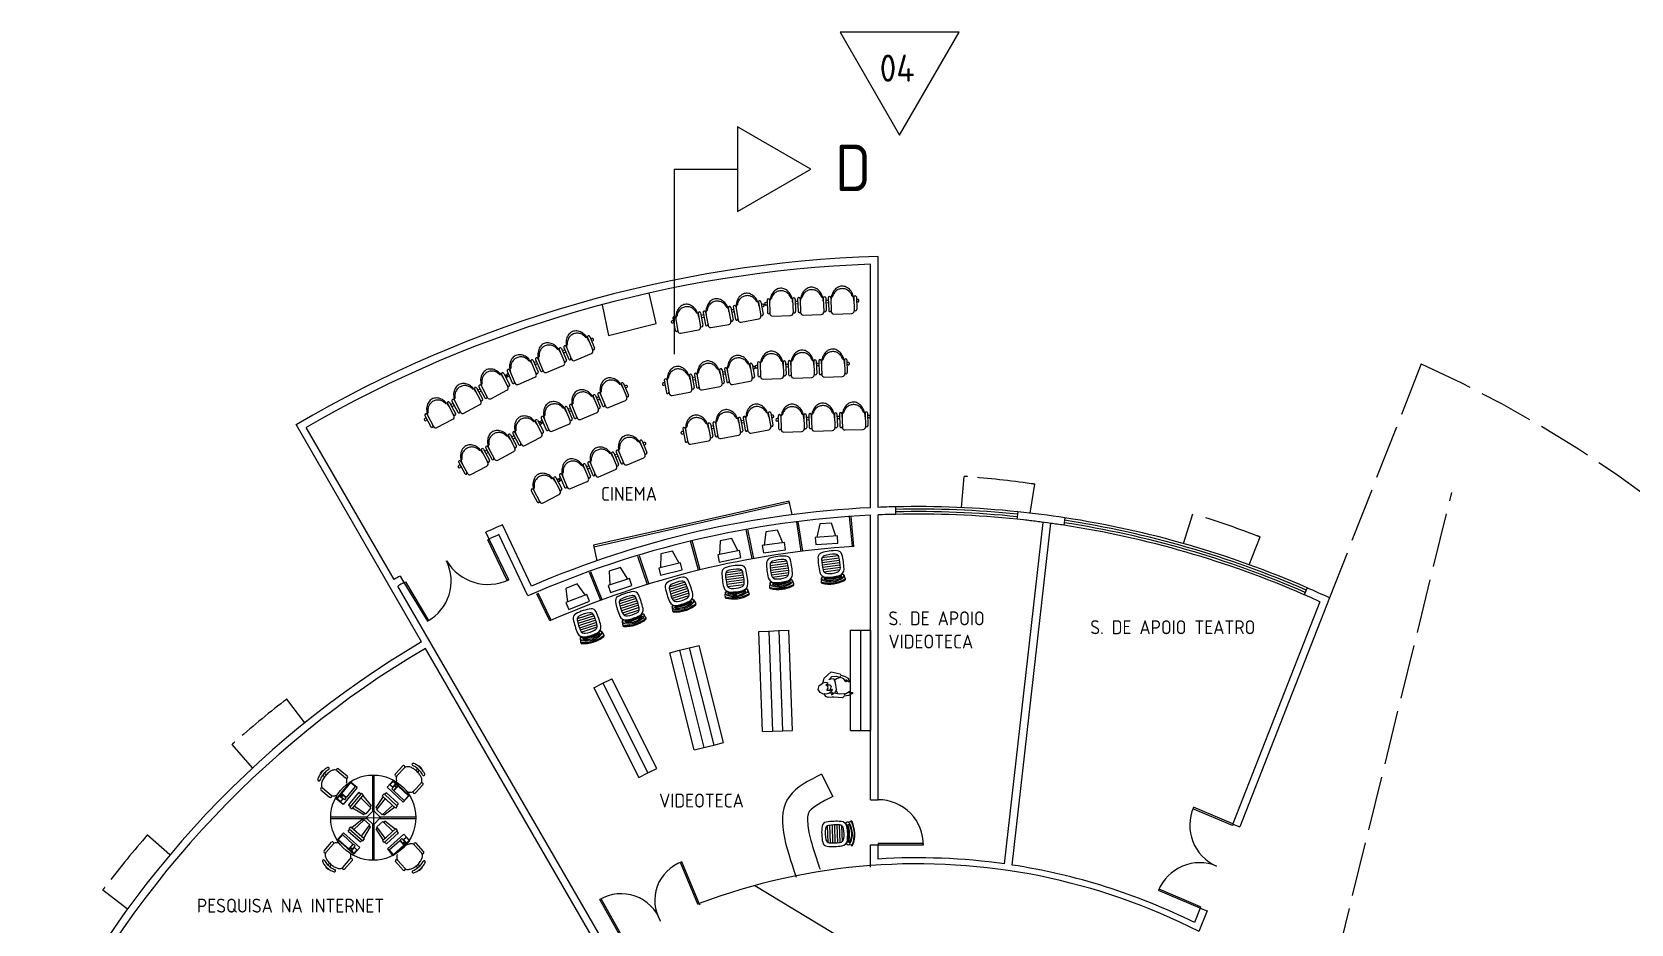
# Model space of a CAD drawing. Extents: x 115 to 1469, y 94 to 338.
# Drawn here: x 254.96 to 286.85, y 320.26 to 338.04 of the extents above; entities that cross this region are included whole.
import ezdxf

# ---------------------------------------------------------------- set-up
doc = ezdxf.new("R2010")
doc.units = 0
doc.linetypes.add('ACAD_ISO02W100', pattern=[15, 12, -3])
doc.layers.get('0').update_dxf_attribs({"linetype": 'CONTINUOUS'})
for name, color, linetype in [('1', 7, 'CONTINUOUS'), ('PAREDE', 6, 'CONTINUOUS'), ('PROJ', 1, 'CONTINUOUS'), ('TRACO01', 7, 'CONTINUOUS'), ('TRACO02', 4, 'CONTINUOUS')]:
    doc.layers.add(name, color=color, linetype=linetype)
doc.styles.get("Standard").update_dxf_attribs({"font": 'ISOCP'})

# ---------------------------------------------------------------- blocks, each defined once
blk = doc.blocks.new('BIPMAN05')
for p, q in [((0.09, -0.069), (0.06, -0.131)), ((0.086, -0.099), (0.113, -0.147))]:
    blk.add_line(p, q)
for points in [[(-0.026, -0.142), (0.013, -0.13), (-0.008, -0.175), (0.042, -0.138), (0.148, -0.156), (0.249, -0.152), (0.247, -0.168), (0.357, -0.102), (0.369, -0.107), (0.34, -0.128), (0.411, -0.132), (0.412, -0.151), (0.328, -0.187), (0.246, -0.202), (0.214, -0.237), (0.041, -0.224), (0.011, -0.222), (0.003, -0.226), (-0.075, -0.23), (-0.123, -0.213), (-0.153, -0.16), (-0.166, -0.165), (-0.236, -0.13), (-0.271, -0.069), (-0.253, 0.009), (-0.184, 0.057), (-0.175, 0.079), (-0.157, 0.154), (-0.014, 0.283), (0.166, 0.244), (0.181, 0.214), (0.251, 0.197), (0.324, 0.152), (0.353, 0.082), (0.329, 0.085), (0.278, 0.122), (0.285, 0.092), (0.279, 0.085), (0.235, 0.14), (0.174, 0.169)], [(-0.178, 0.064), (-0.118, 0.077), (-0.087, 0.07), (-0.083, 0.056), (-0.097, 0.043), (-0.12, 0.017), (-0.102, 0.017), (-0.087, -0.005), (-0.084, -0.041), (-0.1, -0.075), (-0.102, -0.084), (-0.074, -0.086), (-0.053, -0.086), (-0.024, -0.083), (-0.009, -0.071), (-0.003, -0.059), (0.007, -0.069), (-0.006, -0.111), (-0.05, -0.144), (-0.094, -0.158), (-0.14, -0.164)], [(-0.094, 0.035), (-0.065, 0.025), (-0.044, 0.022), (-0.027, 0.011), (-0.018, -0.002), (-0.02, -0.026), (-0.029, -0.054), (-0.042, -0.086)], [(0.09, -0.069), (0.073, 0.061), (0.047, 0.133), (-0.005, 0.144), (-0.058, 0.122), (-0.001, 0.187), (0.086, 0.196), (0.164, 0.166), (0.173, 0.196)], [(0.06, 0.119), (0.093, 0.151), (0.142, 0.165)]]:
    blk.add_lwpolyline(points)
blk = doc.blocks.new('25L66L5000')
for p, q in [((-0.178, 0.357), (0.178, 0.357)), ((-0.175, 0.404), (0.175, 0.404)), ((-0.16, 0.451), (0.16, 0.451)), ((-0.05, 0.567), (-0.05, 0.586)), ((0.05, 0.567), (0.05, 0.586)), ((-0.179, 0.309), (0.179, 0.309)), ((-0.178, 0.262), (0.178, 0.262)), ((-0.175, 0.215), (0.175, 0.215)), ((-0.165, 0.167), (0.165, 0.167))]:
    blk.add_line(p, q)
for points in [[(0.239, 0.63, 0.481357), (0.233, 0.665, 0.098103), (0, 0.71, 0.098103), (-0.233, 0.665, 0.481357), (-0.239, 0.63)], [(-0.048, 0.586, 0.100785), (-0.194, 0.544, -0.49505), (-0.223, 0.557), (-0.238, 0.628, -0.365963), (-0.226, 0.651, -0.095384), (0, 0.696, -0.095384), (0.226, 0.651, -0.365963), (0.238, 0.628), (0.223, 0.557, -0.49505), (0.194, 0.544, 0.100785), (0.048, 0.586, 0.105977)], [(0.223, 0.56, 0.344642), (0.197, 0.615, 0.10805), (0, 0.666, 0.10805), (-0.197, 0.615, 0.344642), (-0.223, 0.56)], [(0, 0.646, -0.094401), (0.166, 0.608, -0.347777), (0.178, 0.586, -0.447182), (0.164, 0.579, 0.090197), (0.008, 0.608), (0, 0.608), (-0.008, 0.608, 0.090197), (-0.164, 0.579, -0.447182), (-0.178, 0.586, -0.347777), (-0.166, 0.608, -0.094401), (0, 0.646)]]:
    blk.add_lwpolyline(points, format="xyb")
for points in [[(-0.137, 0.558, 0.340817), (-0.244, 0.445, 0.051747), (-0.241, 0.151, 0.328643), (-0.16, 0.065, 0.092343), (0.16, 0.065, 0.328643), (0.241, 0.151, 0.051747), (0.244, 0.445, 0.340817), (0.137, 0.558, 0.07931)], [(-0.098, 0.491, 0.340817), (-0.175, 0.41, 0.050508), (-0.173, 0.193, 0.328643), (-0.114, 0.131, 0.092896), (0.114, 0.131, 0.328643), (0.173, 0.193, 0.050508), (0.175, 0.41, 0.340817), (0.098, 0.491, 0.079866)]]:
    blk.add_lwpolyline(points, format="xyb", close=True)
blk.add_arc((0, 0.093), 0.495, 84.4899, 95.5101)
blk = doc.blocks.new('ESPERA3')
at = {"layer": 'TRACO02'}
for p, q in [((-185.7, -22.6), (-183.2, -22.6)), ((-185.7, -27.6), (-183.2, -27.6)), ((-183.2, -32.6), (-183.2, -7.6)), ((-178.2, -32.6), (-178.2, -5.1)), ((-137.1, -0.1), (-173.2, -0.1)), ((-132.1, -32.6), (-132.1, -5.1)), ((-127.1, -32.6), (-127.1, -7.6)), ((-127.1, -22.6), (-122.1, -22.6)), ((-127.1, -27.6), (-122.1, -27.6)), ((-122.1, -32.6), (-122.1, -7.6)), ((-122.1, -32.6), (-122.1, -7.6)), ((-117.1, -32.6), (-117.1, -5.1)), ((-76, -0.1), (-112.1, -0.1)), ((-71, -32.6), (-71, -5.1)), ((-66, -32.6), (-66, -7.6)), ((-66, -22.6), (-61, -22.6)), ((-66, -27.6), (-61, -27.6)), ((-61, -32.6), (-61, -7.6)), ((-61, -32.6), (-61, -7.6)), ((-56, -32.6), (-56, -5.1)), ((-14.9, -0.1), (-51, -0.1)), ((-9.9, -32.6), (-9.9, -5.1)), ((-4.9, -32.6), (-4.9, -7.6)), ((-4.9, -22.6), (-2.4, -22.6)), ((-4.9, -27.6), (-2.4, -27.6))]:
    blk.add_line(p, q, dxfattribs=at)
for centre, radius, start, end in [((-185.7, -25.1), 2.5, 90, 270), ((-180.7, -7.6), 2.5, 0, 180), ((-173.2, -5.1), 5, 90, 180), ((-139.3, -25.1), 38.9, 180, 197.6531), ((-137.1, -5.1), 5, 0, 90), ((-171, -25.1), 38.9, 342.3469, 360), ((-129.6, -7.6), 2.5, 0, 180), ((-119.6, -7.6), 2.5, 0, 180), ((-112.1, -5.1), 5, 90, 180), ((-78.2, -25.1), 38.9, 180, 197.6531), ((-76, -5.1), 5, 0, 90), ((-109.9, -25.1), 38.9, 342.3469, 0), ((-68.5, -7.6), 2.5, 0, 180), ((-58.5, -7.6), 2.5, 0, 180), ((-51, -5.1), 5, 90, 180), ((-17.1, -25.1), 38.9, 180, 197.6531), ((-14.9, -5.1), 5, 0, 90), ((-48.8, -25.1), 38.9, 342.3469, 0), ((-7.4, -7.6), 2.5, 0, 180), ((-2.4, -25.1), 2.5, 270, 90), ((-180.7, -32.6), 2.5, 180, 0), ((-175.6, -35.6), 1.14, 15, 197.1871), ((-147.1, -27.6), 30.8, 197.6531, 217.5349), ((-155.2, -30.1), 20, 195, 202.5), ((-155.2, -30.1), 20, 202.5, 225), ((-152, -31.4), 24.5, 217.5349, 241.6694), ((-155.2, -30.1), 20, 225, 247.5), ((-155.2, -37.2), 17.9, 241.6694, 270), ((-155.2, -30.1), 20, 247.5, 270), ((-155.2, -30.1), 20, 270, 292.5), ((-155.2, -37.2), 17.9, 270, 298.3306), ((-155.2, -30.1), 20, 292.5, 315), ((-158.3, -31.4), 24.5, 298.3306, 322.4651), ((-155.2, -30.1), 20, 315, 337.5), ((-163.3, -27.6), 30.8, 322.4651, 342.3469), ((-155.2, -30.1), 20, 337.5, 345), ((-134.7, -35.6), 1.14, 342.8129, 165), ((-129.6, -32.6), 2.5, 180, 0), ((-119.6, -32.6), 2.5, 180, 0), ((-114.5, -35.6), 1.14, 15, 197.1871), ((-86, -27.6), 30.8, 197.6531, 217.5349), ((-94.1, -30.1), 20, 195, 202.5), ((-94.1, -30.1), 20, 202.5, 225), ((-90.9, -31.4), 24.5, 217.5349, 241.6694), ((-94.1, -30.1), 20, 225, 247.5), ((-94.1, -37.2), 17.9, 241.6694, 270), ((-94.1, -30.1), 20, 247.5, 270), ((-94.1, -30.1), 20, 270, 292.5), ((-94.1, -37.2), 17.9, 270, 298.3306), ((-94.1, -30.1), 20, 292.5, 315), ((-97.2, -31.4), 24.5, 298.3306, 322.4651), ((-94.1, -30.1), 20, 315, 337.5), ((-102.2, -27.6), 30.8, 322.4651, 342.3469), ((-94.1, -30.1), 20, 337.5, 345), ((-73.6, -35.6), 1.14, 342.8129, 165), ((-68.5, -32.6), 2.5, 180, 0), ((-58.5, -32.6), 2.5, 180, 0), ((-53.4, -35.6), 1.14, 15, 197.1871), ((-24.9, -27.6), 30.8, 197.6531, 217.5349), ((-33, -30.1), 20, 195, 202.5), ((-33, -30.1), 20, 202.5, 225), ((-29.8, -31.4), 24.5, 217.5349, 241.6694), ((-33, -30.1), 20, 225, 247.5), ((-33, -37.2), 17.9, 241.6694, 270), ((-33, -30.1), 20, 247.5, 270), ((-33, -30.1), 20, 270, 292.5), ((-33, -37.2), 17.9, 270, 298.3306), ((-33, -30.1), 20, 292.5, 315), ((-36.1, -31.4), 24.5, 298.3306, 322.4651), ((-33, -30.1), 20, 315, 337.5), ((-41.1, -27.6), 30.8, 322.4651, 342.3469), ((-33, -30.1), 20, 337.5, 345), ((-12.5, -35.6), 1.14, 342.8129, 165), ((-7.4, -32.6), 2.5, 180, 0)]:
    blk.add_arc(centre, radius, start, end, dxfattribs=at)

msp = doc.modelspace()

# ---------------------------------------------------------------- linework, layer by layer
at = {"color": 5}
for p, q in [((267.402, 332.233), (267.266, 332.836)), ((266.327, 332.604), (266.452, 331.992)), ((266.452, 331.992), (267.402, 332.233)), ((270.056, 328.69), (266.154, 327.811)), ((266.161, 327.782), (270.063, 328.661)), ((270.117, 328.42), (270.056, 328.69)), ((270.201, 328.279), (270.291, 327.686)), ((270.231, 328.284), (270.321, 327.69)), ((271.32, 327.785), (271.261, 328.382)), ((271.349, 327.788), (271.291, 328.385)), ((268.251, 327.315), (268.092, 327.894)), ((268.28, 327.323), (268.121, 327.902)), ((269.322, 327.539), (269.201, 328.127)), ((269.351, 327.545), (269.23, 328.133)), ((266.154, 327.811), (266.224, 327.502)), ((267.034, 327.596), (267.228, 327.028)), ((267.063, 327.606), (267.256, 327.038)), ((266.3, 326.712), (266.076, 327.269)), ((266.328, 326.723), (266.104, 327.28)), ((265.285, 326.303), (265.027, 326.844)), ((265.312, 326.316), (265.054, 326.857)), ((269.648, 326.101), (269.848, 326.109)), ((269.648, 326.101), (269.725, 324.104)), ((269.848, 326.109), (269.925, 324.111)), ((271.477, 326.119), (271.481, 324.12)), ((271.477, 326.119), (271.677, 326.119)), ((271.677, 326.119), (271.681, 324.12)), ((267.871, 325.718), (268.065, 325.766)), ((267.871, 325.718), (268.358, 323.779)), ((268.065, 325.766), (268.552, 323.828)), ((266.163, 324.97), (266.342, 325.059)), ((266.163, 324.97), (267.059, 323.183)), ((266.342, 325.059), (267.238, 323.272)), ((269.725, 324.104), (269.925, 324.111)), ((271.481, 324.12), (271.681, 324.12)), ((268.358, 323.779), (268.552, 323.828)), ((261.747, 323.229), (261.747, 322.504)), ((261.777, 323.229), (261.777, 322.509)), ((267.059, 323.183), (267.238, 323.272)), ((261.765, 322.522), (261.624, 322.379)), ((261.765, 322.522), (261.766, 322.239)), ((261.907, 322.381), (261.765, 322.522)), ((260.914, 322.396), (261.64, 322.396)), ((260.914, 322.366), (261.638, 322.366)), ((261.624, 322.379), (261.907, 322.381)), ((261.624, 322.379), (261.766, 322.239)), ((261.747, 322.257), (261.747, 321.532)), ((261.766, 322.239), (261.907, 322.381)), ((261.777, 322.25), (261.777, 321.532)), ((261.892, 322.396), (262.611, 322.396)), ((261.892, 322.366), (262.611, 322.366)), ((272.731, 321.837), (272.731, 321.867))]:
    msp.add_line(p, q, dxfattribs=at)
for p, q in [((270.666, 328.238), (270.611, 327.969)), ((270.901, 328.253), (270.666, 328.238)), ((270.989, 327.993), (270.901, 328.253)), ((268.682, 327.897), (268.665, 327.623)), ((268.913, 327.944), (268.682, 327.897)), ((269.036, 327.699), (268.913, 327.944)), ((269.962, 327.865), (269.521, 327.803)), ((269.589, 328.079), (269.556, 327.807)), ((269.823, 328.112), (269.589, 328.079)), ((269.93, 327.859), (269.823, 328.112)), ((269.982, 327.721), (269.962, 327.865)), ((271.021, 327.996), (270.577, 327.968)), ((270.577, 327.968), (270.586, 327.823)), ((270.586, 327.823), (271.03, 327.851)), ((271.03, 327.851), (271.021, 327.996)), ((267.499, 327.637), (267.493, 327.363)), ((267.728, 327.694), (267.499, 327.637)), ((267.86, 327.453), (267.728, 327.694)), ((269.067, 327.706), (268.631, 327.617)), ((268.631, 327.617), (268.66, 327.475)), ((268.66, 327.475), (269.096, 327.564)), ((269.096, 327.564), (269.067, 327.706)), ((269.521, 327.803), (269.542, 327.659)), ((269.542, 327.659), (269.982, 327.721)), ((266.691, 327.364), (266.467, 327.291)), ((266.467, 327.291), (266.482, 327.017)), ((266.842, 327.135), (266.691, 327.364)), ((267.891, 327.462), (267.459, 327.356)), ((267.459, 327.356), (267.493, 327.215)), ((267.493, 327.215), (267.926, 327.321)), ((267.926, 327.321), (267.891, 327.462)), ((265.826, 327.039), (265.606, 326.951)), ((265.606, 326.951), (265.639, 326.679)), ((265.99, 326.819), (265.826, 327.039)), ((266.872, 327.146), (266.449, 327.007)), ((266.449, 327.007), (266.495, 326.869)), ((266.495, 326.869), (266.917, 327.008)), ((266.917, 327.008), (266.872, 327.146)), ((266.019, 326.832), (265.606, 326.667)), ((265.606, 326.667), (265.66, 326.532)), ((265.66, 326.532), (266.073, 326.697)), ((266.073, 326.697), (266.019, 326.832)), ((269.369, 321.027), (271.176, 319.936))]:
    msp.add_line(p, q)
at = {"color": 3}
for p, q in [((264.044, 327.921), (264.071, 327.934)), ((264.436, 327.111), (264.044, 327.921)), ((264.463, 327.123), (264.071, 327.934)), ((262.375, 327.068), (262.402, 327.083)), ((262.375, 327.068), (262.841, 326.297)), ((262.402, 327.083), (262.867, 326.312)), ((278.896, 322.228), (278.109, 322.559)), ((278.907, 322.255), (278.121, 322.587)), ((278.907, 322.255), (278.896, 322.228)), ((271.831, 321.867), (271.831, 321.837)), ((272.731, 321.867), (271.831, 321.867)), ((271.831, 321.837), (272.731, 321.837)), ((272.731, 321.867), (272.731, 321.837)), ((267.889, 321.49), (267.917, 321.501)), ((268.234, 320.658), (267.889, 321.49)), ((268.262, 320.669), (267.917, 321.501)), ((278.251, 320.579), (277.421, 320.928)), ((278.262, 320.606), (277.433, 320.956)), ((266.721, 319.965), (266.28, 320.75)), ((266.747, 319.98), (266.306, 320.765)), ((268.234, 320.658), (268.262, 320.669)), ((278.262, 320.606), (278.251, 320.578))]:
    msp.add_line(p, q, dxfattribs=at)
at = {"color": 0}
for p, q in [((269.449, 326.094), (269.648, 326.101)), ((269.526, 324.096), (269.449, 326.094)), ((269.848, 326.109), (270.048, 326.117)), ((270.125, 324.119), (270.048, 326.117)), ((271.277, 326.118), (271.477, 326.119)), ((271.281, 324.119), (271.277, 326.118)), ((267.677, 325.669), (267.871, 325.718)), ((268.165, 323.73), (267.677, 325.669)), ((268.065, 325.766), (268.259, 325.815)), ((268.746, 323.877), (268.259, 325.815)), ((266.342, 325.059), (266.521, 325.149)), ((267.416, 323.362), (266.521, 325.149)), ((269.526, 324.096), (269.725, 324.104)), ((269.925, 324.111), (270.125, 324.119)), ((271.281, 324.119), (271.481, 324.12)), ((268.165, 323.73), (268.358, 323.779)), ((268.552, 323.828), (268.746, 323.877)), ((267.238, 323.272), (267.416, 323.362)), ((270.701, 323.249), (270.929, 322.804))]:
    msp.add_line(p, q, dxfattribs=at)
at = {"color": 5}
msp.add_circle((261.762, 322.381), 0.849, dxfattribs=at)
at = {"color": 1}
for centre, radius, start, end in [((262.403, 327.099), 0.913, 298.6327, 26.1023), ((264.051, 327.996), 0.965, 210.8709, 295.2736), ((271.84, 321.846), 0.891, 358.6447, 90.5868), ((278.93, 322.229), 0.885, 156.1703, 246.6233), ((268.191, 320.734), 0.814, 109.6339, 210.8205), ((278.243, 320.598), 0.885, 67.6595, 158.1125), ((266.704, 320.026), 0.839, 20.3177, 120.3709)]:
    msp.add_arc(centre, radius, start, end, dxfattribs=at)
at = {"color": 3}
for centre, start, end in [((272.613, 309.108), 114.3391, 114.4261), ((272.613, 309.108), 119.5306, 119.6176), ((256.142, 337.726), 300.8454, 300.9324)]:
    msp.add_arc(centre, 19.773, start, end, dxfattribs=at)
at = {"color": 0}
msp.add_spline([(270.701, 323.249), (270.06, 322.806), (270.199, 321.192)], degree=3, dxfattribs=at)
msp.add_open_spline([(270.929, 322.804), (270.817, 322.746), (270.714, 322.693), (270.554, 322.595), (270.499, 322.549), (270.457, 322.505), (270.453, 322.497), (270.44, 322.469), (270.433, 322.45), (270.419, 322.362), (270.42, 322.262), (270.465, 322.006), (270.507, 321.852), (270.594, 321.58), (270.633, 321.469), (270.672, 321.355)], degree=3, knots=[0, 0, 0, 0, 0.348782, 0.348782, 0.697565, 0.697565, 0.927122, 0.927122, 1.15668, 1.15668, 1.627484, 1.627484, 2.098287, 2.098287, 2.399188, 2.399188, 2.399188, 2.399188], dxfattribs=at)
at = {"layer": '1', "color": 21}
msp.add_lwpolyline([(272.26, 335.981), (273.449, 338.04), (271.072, 338.04)], close=True, dxfattribs=at)
at = {"layer": 'PAREDE'}
for p, q in [((267.765, 335.306), (267.765, 331.617)), ((267.765, 335.306), (269.026, 335.306)), ((271.831, 328.565), (271.831, 333.568)), ((271.681, 328.558), (271.681, 333.413)), ((262.726, 325.884), (260.222, 330.214)), ((262.179, 327.128), (260.427, 330.158)), ((272.186, 328.426), (272.182, 328.576)), ((274.615, 328.477), (274.6, 328.328)), ((264.918, 326.996), (264.342, 328.218)), ((271.681, 322.737), (271.681, 328.408)), ((271.831, 322.737), (271.831, 328.415)), ((274.353, 321.458), (275.124, 328.267)), ((274.501, 321.437), (275.273, 328.25)), ((275.554, 328.357), (275.532, 328.209)), ((264.071, 327.934), (264.006, 328.068)), ((264.845, 326.8), (264.269, 328.022)), ((262.298, 327.196), (262.375, 327.068)), ((266.435, 319.77), (262.255, 326.998)), ((280.384, 326.962), (280.324, 326.825)), ((280.642, 326.683), (278.907, 322.255)), ((280.833, 326.76), (279.047, 322.199)), ((266.306, 319.694), (262.801, 325.754)), ((271.681, 322.737), (271.681, 323.55)), ((271.831, 322.737), (271.831, 323.559)), ((271.681, 322.737), (271.831, 322.737)), ((278.907, 322.254), (279.047, 322.199)), ((271.681, 321.837), (271.831, 321.837)), ((271.681, 321.395), (271.681, 321.837)), ((271.681, 321.395), (271.681, 321.837)), ((271.831, 321.556), (271.831, 321.837)), ((271.831, 321.556), (271.831, 321.837)), ((271.831, 321.556), (271.831, 321.79)), ((271.831, 321.556), (271.831, 321.79)), ((268.262, 320.669), (268.274, 320.641)), ((278.251, 320.579), (278.138, 320.29)), ((278.39, 320.524), (278.228, 320.11)), ((278.251, 320.579), (278.39, 320.524))]:
    msp.add_line(p, q, dxfattribs=at)
msp.add_lwpolyline([(270.488, 335.306), (269.026, 336.15), (269.026, 334.462)], close=True, dxfattribs=at)
for centre, radius, start, end in [((272.613, 309.108), 24.473, 91.8295, 120.4165), ((272.613, 309.108), 24.323, 92.1944, 120.0654), ((272.613, 309.108), 24.323, 91.8295, 91.8408), ((272.613, 309.108), 24.323, 118.6419, 118.6505), ((272.613, 309.108), 19.473, 92.7413, 113.2743), ((272.613, 309.108), 19.473, 91.2659, 92.2995), ((272.613, 309.108), 19.473, 81.311, 84.0968), ((272.613, 309.108), 20.823, 113.4021, 114.415), ((272.613, 309.108), 19.323, 92.7626, 113.704), ((272.613, 309.108), 19.323, 91.2659, 92.3174), ((272.613, 309.108), 19.323, 92.2995, 92.3174), ((272.613, 309.108), 19.323, 82.5318, 84.0968), ((272.613, 309.108), 19.323, 82.087, 83.586), ((272.613, 309.108), 19.323, 81.311, 82.087), ((272.613, 309.108), 20.673, 113.8046, 114.4047), ((264.147, 323.797), 3.869, 118.5478, 120.5713), ((272.613, 309.108), 20.673, 119.6828, 120.069), ((272.613, 309.108), 19.473, 65.0297, 66.4788), ((272.613, 309.108), 19.323, 65.4474, 66.4788), ((272.613, 309.108), 19.473, 120.5118, 155.0558), ((272.613, 309.108), 19.323, 120.5154, 154.6301), ((272.613, 309.108), 12.353, 62.946, 94.3238), ((272.613, 309.108), 12.473, 81.979, 93.5914), ((272.613, 309.108), 12.353, 94.3238, 110.6206), ((272.613, 309.108), 12.473, 63.7064, 81.2895)]:
    msp.add_arc(centre, radius, start, end, dxfattribs=at)
at = {"layer": 'PAREDE', "color": 1}
for radius, start, end in [(19.473, 84.0968, 91.2659), (19.323, 84.0968, 91.2659), (19.323, 66.4788, 81.311), (19.473, 66.4788, 81.311)]:
    msp.add_arc((272.613, 309.108), radius, start, end, dxfattribs=at)
at = {"layer": 'PAREDE', "color": 3}
for radius, start, end in [(19.423, 84.0968, 91.2659), (19.373, 84.0968, 91.2659), (19.373, 66.4788, 81.311), (19.423, 66.4788, 81.311)]:
    msp.add_arc((272.613, 309.108), radius, start, end, dxfattribs=at)
at = {"layer": 'PAREDE', "color": 0}
for centre, start, end in [((272.613, 309.108), 93.8684, 103.4705), ((272.797, 309.153), 104.0509, 113.653)]:
    msp.add_arc(centre, 18.723, start, end, dxfattribs=at)
at = {"layer": 'PROJ', "linetype": 'ACAD_ISO02W100', "ltscale": 0.09}
for p, q in [((282.659, 331.423), (280.833, 326.76)), ((273.493, 328.56), (273.546, 329.182)), ((274.864, 328.45), (274.953, 329.027)), ((278.39, 309.033), (283.271, 328.86)), ((277.921, 327.843), (278.11, 328.438)), ((279.228, 327.422), (279.447, 327.976)), ((260.395, 324.271), (260.037, 324.744)), ((260.489, 324.146), (260.485, 324.151)), ((259.356, 323.371), (258.946, 323.842)), ((257.706, 321.637), (257.257, 322.035)), ((256.86, 320.555), (256.366, 320.936))]:
    msp.add_line(p, q, dxfattribs=at)
for centre, radius, start, end in [((272.613, 309.108), 24.472, 359.9988, 65.7616), ((272.055, 309.165), 20.073, 85.5387, 85.7385), ((272.055, 309.165), 20.073, 81.8975, 85.5387), ((272.055, 309.165), 20.073, 81.6977, 81.8975), ((272.23, 309.245), 20.073, 69.1273, 72.9683), ((272.23, 309.245), 20.073, 68.9275, 69.1273), ((312.284, 431.611), 109.457, 251.71299, 251.71517), ((272.279, 308.837), 20.073, 127.7817, 131.4229), ((272.279, 308.837), 20.073, 127.5819, 127.7817), ((272.279, 308.837), 20.073, 131.4229, 131.6227), ((260.679, 323.136), 0.0229, 161.8623, 341.8623), ((272.391, 308.848), 20.073, 139.1307, 142.7719), ((272.391, 308.848), 20.073, 138.9308, 139.1307), ((272.391, 308.848), 20.073, 142.7719, 142.9717)]:
    msp.add_arc(centre, radius, start, end, dxfattribs=at)
at = {"layer": 'TRACO01', "color": 0}
for p, q in [((261.307, 323.081), (261.129, 322.865)), ((261.404, 323.001), (261.307, 323.081)), ((262.095, 323.037), (262.156, 323.102)), ((262.146, 322.989), (262.208, 323.055)), ((262.208, 323.055), (262.156, 323.102)), ((262.195, 323.026), (262.215, 323.048)), ((262.252, 323.014), (262.215, 323.048)), ((261.084, 322.811), (261.039, 322.758)), ((261.108, 322.7), (261.039, 322.758)), ((261.153, 322.754), (261.084, 322.811)), ((261.122, 322.858), (261.09, 322.819)), ((261.113, 322.8), (261.09, 322.819)), ((261.153, 322.754), (261.108, 322.7)), ((261.145, 322.838), (261.113, 322.8)), ((261.145, 322.838), (261.122, 322.858)), ((261.157, 322.829), (261.125, 322.79)), ((261.186, 322.739), (261.125, 322.79)), ((261.225, 322.785), (261.129, 322.865)), ((261.218, 322.778), (261.157, 322.829)), ((261.218, 322.778), (261.186, 322.739)), ((261.404, 323.001), (261.225, 322.785)), ((262.146, 322.989), (262.095, 323.037)), ((262.13, 322.956), (262.184, 323.015)), ((262.166, 322.922), (262.13, 322.956)), ((262.166, 322.922), (262.221, 322.981)), ((262.174, 322.915), (262.259, 323.007)), ((262.378, 322.724), (262.174, 322.915)), ((262.221, 322.981), (262.184, 323.015)), ((262.231, 322.992), (262.195, 323.026)), ((262.231, 322.992), (262.252, 323.014)), ((262.464, 322.816), (262.259, 323.007)), ((262.378, 322.724), (262.464, 322.816)), ((261.148, 322.043), (261.065, 321.949)), ((261.065, 321.949), (261.274, 321.763)), ((261.148, 322.043), (261.357, 321.856)), ((261.357, 321.856), (261.274, 321.763)), ((261.301, 321.779), (261.281, 321.756)), ((261.301, 321.779), (261.339, 321.746)), ((261.365, 321.85), (261.311, 321.79)), ((261.311, 321.79), (261.349, 321.757)), ((261.386, 321.784), (261.326, 321.717)), ((261.402, 321.817), (261.349, 321.757)), ((261.365, 321.85), (261.402, 321.817)), ((261.386, 321.784), (261.438, 321.737)), ((262.081, 321.737), (262.289, 321.924)), ((262.164, 321.644), (262.372, 321.831)), ((262.289, 321.924), (262.372, 321.831)), ((262.296, 321.931), (262.333, 321.964)), ((262.296, 321.931), (262.35, 321.872)), ((262.333, 321.964), (262.387, 321.905)), ((262.35, 321.872), (262.387, 321.905)), ((262.36, 321.86), (262.397, 321.894)), ((262.36, 321.86), (262.38, 321.838)), ((262.364, 321.945), (262.416, 321.992)), ((262.364, 321.945), (262.424, 321.878)), ((262.38, 321.838), (262.417, 321.872)), ((262.397, 321.894), (262.417, 321.872)), ((262.416, 321.992), (262.477, 321.925)), ((262.424, 321.878), (262.477, 321.925)), ((261.281, 321.756), (261.319, 321.723)), ((261.339, 321.746), (261.319, 321.723)), ((261.326, 321.717), (261.378, 321.67)), ((261.438, 321.737), (261.378, 321.67)), ((262.081, 321.737), (262.164, 321.644))]:
    msp.add_line(p, q, dxfattribs=at)
at = {"layer": 'TRACO02'}
for p, q in [((265.361, 329.135), (265.491, 328.892)), ((265.405, 329.158), (265.523, 328.938)), ((265.451, 329.126), (265.429, 329.114)), ((264.911, 328.893), (265.029, 328.673)), ((264.955, 328.917), (265.085, 328.675)), ((265.153, 328.654), (265.471, 328.825)), ((265.475, 329.082), (265.453, 329.07))]:
    msp.add_line(p, q, dxfattribs=at)
at = {"layer": 'TRACO02', "color": 0}
for p, q in [((262.351, 323.411), (262.198, 323.247)), ((262.388, 323.377), (262.234, 323.213)), ((262.644, 323.359), (262.61, 323.323)), ((262.671, 323.402), (262.675, 323.407)), ((262.726, 323.366), (262.682, 323.407)), ((262.722, 323.354), (262.726, 323.359)), ((260.743, 323.311), (260.705, 323.265)), ((260.71, 323.254), (260.705, 323.258)), ((260.755, 323.307), (260.75, 323.311)), ((260.755, 323.23), (260.793, 323.198)), ((260.787, 323.268), (260.825, 323.236)), ((261.302, 323.098), (261.021, 322.759)), ((261.039, 323.319), (261.212, 323.175)), ((261.071, 323.357), (261.244, 323.213)), ((261.441, 322.983), (261.302, 323.098)), ((262.037, 322.989), (262.159, 323.12)), ((262.481, 322.82), (262.159, 323.12)), ((262.717, 323.07), (262.563, 322.906)), ((262.681, 323.325), (262.647, 323.289)), ((260.719, 322.934), (260.892, 322.79)), ((260.751, 322.973), (260.924, 322.829)), ((261.16, 322.644), (261.021, 322.759)), ((261.441, 322.983), (261.16, 322.644)), ((261.475, 322.886), (261.27, 322.639)), ((261.526, 322.869), (261.296, 322.592)), ((261.564, 322.837), (261.334, 322.56)), ((261.475, 322.886), (261.516, 322.858)), ((261.515, 322.778), (261.715, 322.58)), ((261.526, 322.869), (261.564, 322.837)), ((261.552, 322.822), (261.722, 322.62)), ((261.957, 322.805), (261.813, 322.584)), ((261.999, 322.766), (261.826, 322.545)), ((261.977, 322.855), (261.943, 322.819)), ((262.206, 322.573), (261.943, 322.819)), ((262.24, 322.61), (261.977, 322.855)), ((262.025, 322.879), (261.988, 322.845)), ((262.26, 322.66), (262.025, 322.879)), ((262.358, 322.688), (262.037, 322.989)), ((262.358, 322.688), (262.481, 322.82)), ((262.753, 323.036), (262.6, 322.872)), ((261.27, 322.639), (261.306, 322.604)), ((261.296, 322.592), (261.334, 322.56)), ((261.347, 322.576), (261.576, 322.445)), ((261.384, 322.62), (261.615, 322.46)), ((261.598, 322.471), (261.576, 322.445)), ((261.715, 322.58), (261.615, 322.46)), ((261.722, 322.62), (261.701, 322.594)), ((261.838, 322.561), (261.813, 322.584)), ((261.94, 322.438), (261.826, 322.545)), ((262.149, 322.626), (261.94, 322.438)), ((261.98, 322.428), (261.955, 322.451)), ((262.191, 322.587), (261.98, 322.428)), ((262.24, 322.61), (262.206, 322.573)), ((262.26, 322.66), (262.229, 322.62)), ((261.265, 322.11), (261.295, 322.151)), ((261.265, 322.11), (261.505, 321.897)), ((261.284, 322.16), (261.317, 322.198)), ((261.284, 322.16), (261.553, 321.921)), ((261.317, 322.198), (261.586, 321.958)), ((261.332, 322.185), (261.539, 322.348)), ((261.375, 322.146), (261.579, 322.339)), ((261.528, 322.01), (261.696, 322.235)), ((261.539, 322.348), (261.565, 322.325)), ((261.571, 321.972), (261.71, 322.196)), ((261.579, 322.339), (261.696, 322.235)), ((261.684, 322.219), (261.71, 322.196)), ((261.82, 322.159), (261.846, 322.182)), ((261.96, 321.936), (261.82, 322.159)), ((261.834, 322.198), (261.95, 322.303)), ((262.003, 321.974), (261.834, 322.198)), ((261.945, 321.922), (262.213, 322.163)), ((262.155, 322.111), (261.95, 322.303)), ((261.993, 322.312), (261.967, 322.281)), ((261.979, 321.885), (262.246, 322.126)), ((262.198, 322.15), (261.99, 322.312)), ((262.246, 322.126), (262.213, 322.163)), ((262.265, 322.076), (262.235, 322.116)), ((260.78, 321.723), (260.93, 321.891)), ((260.818, 321.689), (260.967, 321.857)), ((261.167, 322.079), (261.047, 321.945)), ((261.047, 321.945), (261.376, 321.652)), ((261.167, 322.079), (261.496, 321.787)), ((261.496, 321.787), (261.376, 321.652)), ((261.505, 321.897), (261.541, 321.931)), ((261.553, 321.921), (261.586, 321.958)), ((261.979, 321.885), (261.945, 321.922)), ((262.026, 321.861), (261.99, 321.895)), ((262.026, 321.861), (262.265, 322.076)), ((262.046, 321.76), (262.374, 322.054)), ((262.167, 321.626), (262.494, 321.921)), ((262.374, 322.054), (262.494, 321.921)), ((262.73, 321.671), (262.58, 321.838)), ((262.767, 321.704), (262.617, 321.871)), ((260.859, 321.435), (260.893, 321.473)), ((261.154, 321.39), (261.303, 321.558)), ((261.191, 321.357), (261.341, 321.525)), ((262.045, 321.758), (262.152, 321.62)), ((262.358, 321.336), (262.208, 321.504)), ((262.396, 321.37), (262.245, 321.537)), ((262.69, 321.417), (262.656, 321.454)), ((260.819, 321.405), (260.815, 321.4)), ((260.815, 321.393), (260.86, 321.353)), ((260.871, 321.359), (260.867, 321.354)), ((260.897, 321.402), (260.93, 321.439)), ((262.653, 321.383), (262.619, 321.42)), ((262.678, 321.34), (262.682, 321.335)), ((262.689, 321.335), (262.734, 321.375)), ((262.73, 321.387), (262.734, 321.382))]:
    msp.add_line(p, q, dxfattribs=at)
for points in [[(260.859, 323.383, 0.064948), (260.797, 323.345, 0.051099), (260.732, 323.281, 0.051099), (260.681, 323.205, 0.064948), (260.655, 323.138, 0.104203)], [(262.717, 323.07, 0.174705), (262.733, 323.108, 0.104203), (262.723, 323.173, 0.064948), (262.689, 323.237, 0.051099), (262.629, 323.306, 0.051099), (262.556, 323.361, 0.064948), (262.49, 323.391, 0.104203), (262.424, 323.396, 0.174705), (262.388, 323.377, 0.174705)], [(262.747, 323.232, 0.043138), (262.723, 323.274, 0.051099), (262.663, 323.343, 0.051099), (262.59, 323.398, 0.043138), (262.547, 323.419, 0.104203)], [(262.791, 323.247, 0.064948), (262.757, 323.31, 0.051099), (262.697, 323.379, 0.051099), (262.624, 323.434, 0.064948), (262.558, 323.464, 0.104203)], [(260.875, 323.34, 0.043138), (260.835, 323.313, 0.051099), (260.77, 323.249, 0.051099), (260.719, 323.173, 0.043138), (260.7, 323.129, 0.104203)], [(261.039, 323.319, 0.174705), (261.001, 323.332, 0.104203), (260.936, 323.319, 0.064948), (260.874, 323.282, 0.051099), (260.809, 323.217, 0.051099), (260.758, 323.142, 0.064948), (260.732, 323.074, 0.104203), (260.731, 323.007, 0.174705), (260.751, 322.973, 0.174705)], [(261.23, 323.069, 0.003886), (261.231, 323.073, 0.104203), (261.233, 323.14, 0.174705), (261.212, 323.175, 0.174705)], [(262.234, 323.213, 0.174705), (262.218, 323.176, 0.104203), (262.228, 323.11, 0.003886), (262.23, 323.106, 0.051099)], [(260.924, 322.829, 0.174705), (260.962, 322.815, 0.104203), (261.028, 322.829, 0.003886), (261.032, 322.83, 0.051099)], [(262.457, 322.894, 0.003886), (262.461, 322.893, 0.104203), (262.527, 322.887, 0.174705), (262.563, 322.906, 0.174705)], [(261.074, 321.872, 0.003886), (261.069, 321.873, 0.104203), (261.003, 321.877, 0.174705), (260.967, 321.857, 0.174705)], [(262.58, 321.838, 0.174705), (262.544, 321.857, 0.104203), (262.478, 321.853, 0.08168), (262.395, 321.815, 0.051099)], [(260.747, 321.511, 0.064948), (260.783, 321.448, 0.051099), (260.844, 321.381, 0.051099), (260.918, 321.327, 0.064948), (260.985, 321.3, 0.104203)], [(260.791, 321.527, 0.043138), (260.816, 321.486, 0.051099), (260.878, 321.418, 0.051099), (260.952, 321.365, 0.043138), (260.995, 321.344, 0.104203)], [(260.818, 321.689, 0.174705), (260.803, 321.652, 0.104203), (260.814, 321.586, 0.064948), (260.849, 321.523, 0.051099), (260.911, 321.456, 0.051099), (260.985, 321.402, 0.064948), (261.051, 321.374, 0.104203), (261.118, 321.371, 0.174705), (261.154, 321.39, 0.174705)], [(261.303, 321.558, 0.174705), (261.318, 321.595, 0.104203), (261.307, 321.661, 0.003886), (261.305, 321.665, 0.051099)], [(262.243, 321.644, 0.003886), (262.241, 321.64, 0.104203), (262.23, 321.575, 0.174705), (262.245, 321.537, 0.174705)], [(262.396, 321.37, 0.174705), (262.431, 321.351, 0.104203), (262.498, 321.355, 0.064948), (262.564, 321.383, 0.051099), (262.638, 321.437, 0.051099), (262.7, 321.504, 0.064948), (262.734, 321.568, 0.104203), (262.745, 321.633, 0.174705), (262.73, 321.671, 0.174705)], [(262.554, 321.325, 0.043138), (262.598, 321.346, 0.051099), (262.672, 321.399, 0.051099), (262.733, 321.467, 0.043138), (262.758, 321.508, 0.104203)], [(262.565, 321.28, 0.064948), (262.631, 321.308, 0.051099), (262.705, 321.362, 0.051099), (262.766, 321.43, 0.064948), (262.801, 321.493, 0.104203)]]:
    msp.add_lwpolyline(points, format="xyb", dxfattribs=at)
at = {"layer": 'TRACO02'}
for centre, radius, start, end in [((265.192, 329.03), 0.245, 146.5066, 170.6411), ((265.17, 329.004), 0.2, 140.676, 163.176), ((265.136, 329.066), 0.179, 118.176, 146.5066), ((265.17, 329.004), 0.2, 118.176, 140.676), ((265.136, 329.066), 0.179, 89.8454, 118.176), ((265.17, 329.004), 0.2, 95.676, 118.176), ((265.136, 329), 0.245, 65.7109, 89.8454), ((265.17, 329.004), 0.2, 73.176, 95.676), ((265.17, 329.004), 0.2, 50.676, 73.176), ((265.111, 328.943), 0.308, 45.8291, 65.7109), ((265.17, 329.004), 0.2, 43.176, 50.676), ((265.324, 329.149), 0.0114, 223.176, 45.3631), ((265.054, 328.885), 0.389, 28.176, 45.8291), ((265.383, 329.147), 0.025, 28.176, 208.176), ((265.463, 329.104), 0.025, 298.176, 118.176), ((264.933, 328.905), 0.025, 28.176, 208.176), ((265.253, 329.02), 0.308, 170.6411, 190.5229), ((265.334, 329.035), 0.389, 190.5229, 208.176), ((264.964, 328.956), 0.0114, 190.9889, 13.176), ((265.17, 329.004), 0.2, 163.176, 185.676), ((265.17, 329.004), 0.2, 185.676, 193.176), ((265.447, 328.869), 0.05, 298.176, 28.176), ((265.501, 328.926), 0.025, 208.176, 28.176), ((265.051, 328.685), 0.025, 208.176, 28.176), ((265.129, 328.698), 0.05, 208.176, 298.176)]:
    msp.add_arc(centre, radius, start, end, dxfattribs=at)
at = {"layer": 'TRACO02', "color": 0}
for centre, radius, start, end in [((260.864, 323.36), 0.0229, 298.6997, 118.6997), ((261.055, 323.338), 0.025, 50.281, 230.281), ((262.369, 323.394), 0.025, 316.9937, 136.9937), ((262.556, 323.441), 0.0229, 68.575, 248.575), ((262.679, 323.403), 0.005, 46.9937, 136.9937), ((262.722, 323.362), 0.005, 316.9937, 46.9937), ((260.709, 323.261), 0.005, 140.281, 230.281), ((260.747, 323.308), 0.005, 50.281, 140.281), ((261.228, 323.194), 0.025, 230.281, 50.281), ((262.216, 323.23), 0.025, 136.9937, 316.9937), ((262.735, 323.053), 0.025, 316.9937, 136.9937), ((262.768, 323.242), 0.0229, 205.4124, 25.4124), ((260.735, 322.953), 0.025, 50.281, 230.281), ((260.908, 322.81), 0.025, 230.281, 50.281), ((262.582, 322.889), 0.025, 136.9937, 316.9937), ((260.949, 321.874), 0.025, 318.2973, 138.2973), ((262.598, 321.855), 0.025, 41.9774, 221.9774), ((260.77, 321.516), 0.0229, 26.716, 206.716), ((260.799, 321.706), 0.025, 138.2973, 318.2973), ((261.322, 321.541), 0.025, 318.2973, 138.2973), ((262.227, 321.52), 0.025, 41.9774, 221.9774), ((262.749, 321.687), 0.025, 221.9774, 41.9774), ((262.779, 321.498), 0.0229, 333.5587, 153.5587), ((260.819, 321.397), 0.005, 138.2973, 228.2973), ((260.863, 321.357), 0.005, 228.2973, 318.2973), ((260.987, 321.323), 0.0229, 249.8786, 69.8786), ((261.172, 321.373), 0.025, 138.2973, 318.2973), ((262.377, 321.353), 0.025, 221.9774, 41.9774), ((262.562, 321.303), 0.0229, 110.3961, 290.3961), ((262.686, 321.339), 0.005, 221.9774, 311.9774), ((262.731, 321.379), 0.005, 311.9774, 41.9774)]:
    msp.add_arc(centre, radius, start, end, dxfattribs=at)

# ---------------------------------------------------------------- block references
at = {"color": 3, "yscale": 0.00999999999999801, "zscale": 0.01}
for p, xscale, rotation in [((269.577, 332.371), 0.01000000000000591, 181.9572224068662), ((267.75, 332.01), 0.01000000000000558, 190.364868593392), ((264.517, 330.959), 0.009999999999994492, 202.7855524843136), ((269.388, 331.116), 0.01000000000000591, 181.9572224068662), ((262.902, 330.083), 0.01000000000000588, 208.1760038690512), ((267.575, 330.769), 0.01000000000000558, 190.364868593392), ((265.193, 330.024), 0.009999999999994492, 202.7855524843136), ((263.578, 329.148), 0.01000000000000588, 208.1760038690512), ((267.945, 329.799), 0.01000000000000558, 190.364868593392), ((269.8, 330.06), 0.01000000000000591, 181.9572224068662), ((265.559, 328.882), 0.009999999999994492, 202.7855524843136)]:
    msp.add_blockref('ESPERA3', p, dxfattribs=dict(at, xscale=xscale, rotation=rotation))
at = {"color": 3}
for p, rotation in [((269.822, 327.638), 187.7136332016943), ((270.85, 327.745), 187.7136332016943), ((267.767, 327.185), 197.8961862002052), ((268.933, 327.449), 187.7136332016943), ((266.774, 326.898), 197.8961862002052), ((265.933, 326.555), 197.8961862002052), ((270.655, 322.047), 271.9146430860033)]:
    msp.add_blockref('25L66L5000', p, dxfattribs=dict(at, rotation=rotation))
at = {"color": 5}
msp.add_blockref('BIPMAN05', (270.909, 325.006), dxfattribs=at)

# ---------------------------------------------------------------- texts
at = {"attachment_point": 1}
for s, insert, char_height, width in [('04', (271.861, 337.59), 0.5406, 0.4498), ('D', (270.974, 335.794), 0.924, 0.7692), ('CINEMA', (266.302, 328.973), 0.2773, 0.2307), ('S. DE APOIO VIDEOTECA', (272.037, 326.492), 0.27728, 3.051), ('S. DE APOIO TEATRO', (276.061, 326.315), 0.27728, 3.40474), ('VIDEOTECA', (267.463, 322.86), 0.2773, 0.23065), ('PESQUISA NA INTERNET', (258.246, 320.766), 0.27728, 9.8228)]:
    msp.add_mtext(s, dxfattribs=dict(at, insert=insert, char_height=char_height, width=width))

doc.saveas('drawing.dxf')
